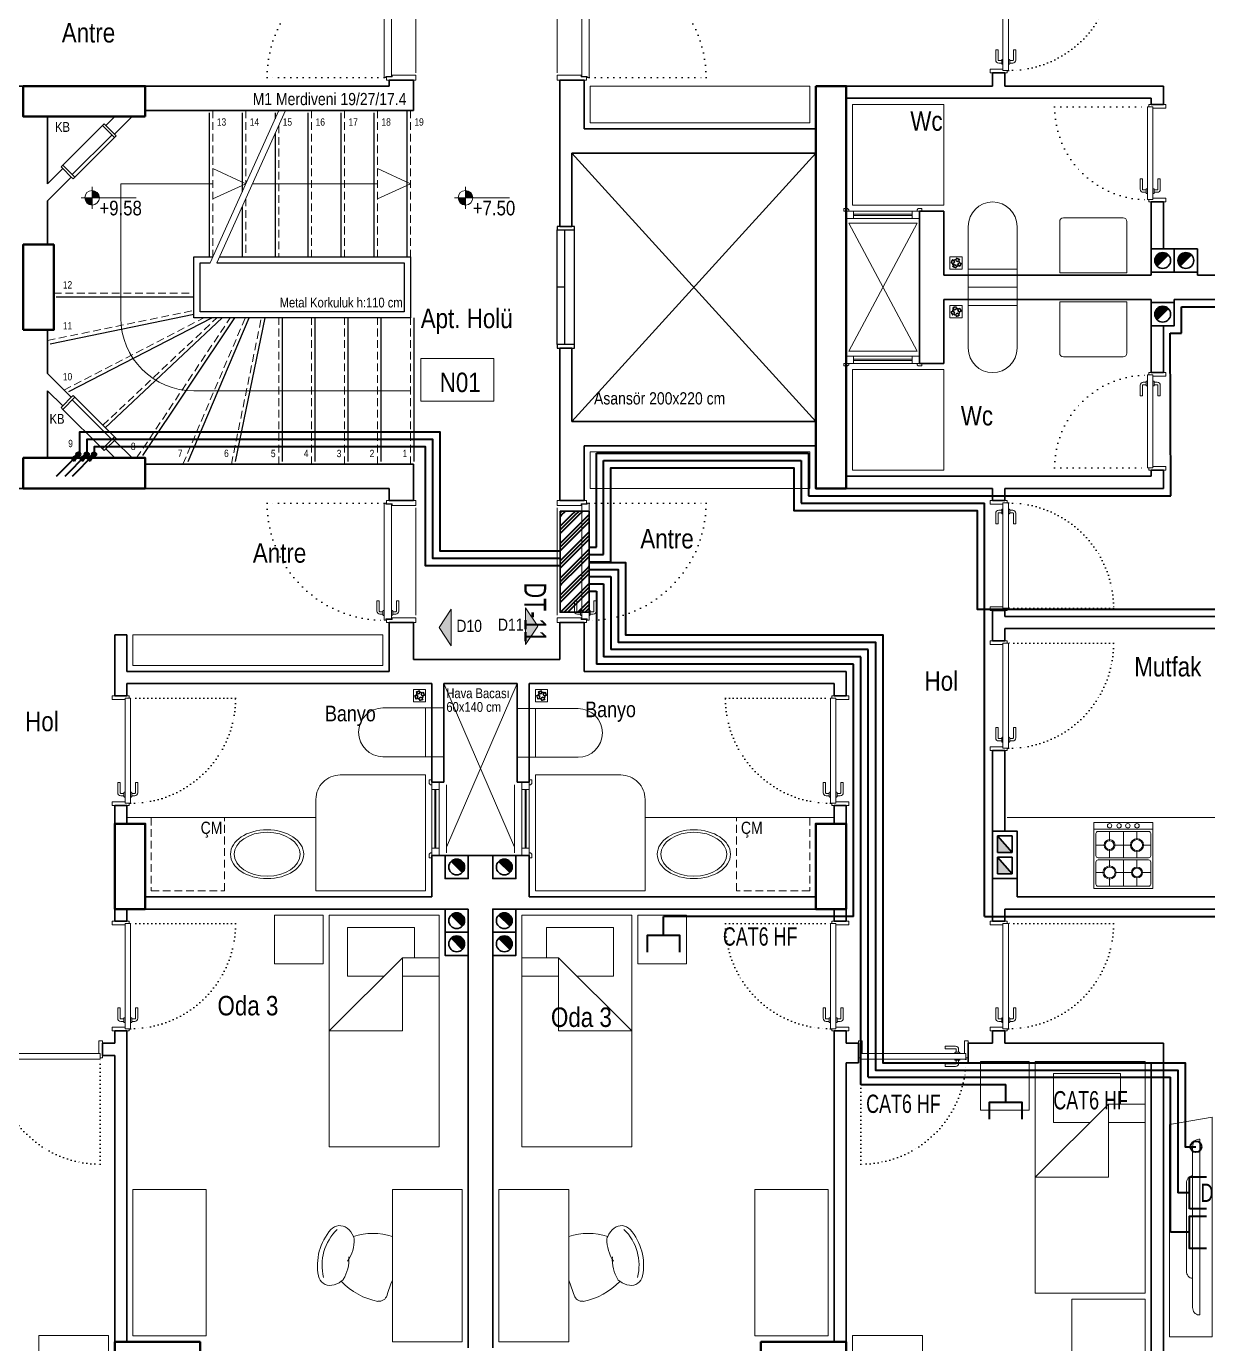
# Model space of a CAD drawing. Header units: millimetres. Extents: x 1852829 to 1882754, y -270850 to -231658.
# Drawn here: x 1869117 to 1870086, y -259203 to -258122 of the extents above; entities that cross this region are included whole.
import ezdxf
from ezdxf.enums import TextEntityAlignment as Align

# ---------------------------------------------------------------- set-up
doc = ezdxf.new("R2010")
doc.units = ezdxf.units.MM
for name, pattern in [('CONTINOUS', [0]), ('CONTINU', [0]), ('DOT', [0.25, 0, -0.25]), ('izdüşüm arka', [3.175, 0, -3.175]), ('izdüşüm ön', [9.525, 6.35, -3.175])]:
    doc.linetypes.add(name, pattern=pattern)
for name, color, linetype, lineweight in [('a_ba', 6, 'Continuous', 50), ('a_doğrama', 251, 'Continuous', 20), ('a_duvar', 251, 'Continuous', 35), ('a_görünüş', 32, 'Continuous', 25), ('a_görünüş_ince', 8, 'Continuous', 20), ('a_izdüşüm_arka', 251, 'izdüşüm arka', 30), ('a_izdüşüm_ön', 6, 'izdüşüm ön', 9), ('a_not_kot', 251, 'Continuous', 13), ('a_not_mahal', 253, 'Continuous', 5), ('a_not_misc', 144, 'Continuous', 5), ('a_not_text', 7, 'Continuous', 13), ('a_tefriş', 8, 'Continuous', 20), ('Aydınlatma', 4, 'CONTINOUS', 35), ('Genel', 4, 'CONTINOUS', 40), ('Priz', 6, 'CONTINOUS', 40), ('Telefon', 2, 'CONTINOUS', 40)]:
    doc.layers.add(name, color=color, linetype=linetype, lineweight=lineweight)
doc.layers.add('a_basılmayacak', color=251, linetype='Continuous', lineweight=5, plot=False)
doc.styles.add('Grupcad', font='arial.ttf', dxfattribs={"width": 0.7})
doc.styles.add('ROMANTUR', font='arial.ttf', dxfattribs={"width": 0.7})
doc.styles.get("Standard").update_dxf_attribs({"font": 'ARIALN.TTF'})

# ---------------------------------------------------------------- blocks, each defined once
blk = doc.blocks.new('K1')
at = {"layer": 'a_doğrama', "color": 251}
for points in [[(-17.5, -2.5), (-22, -2.5), (-22, 0), (2, 0), (2, -4), (-17.5, -4), (-17.5, -2.5)], [(-27.5, -93.1), (-25, -93.1)], [(-17.5, -97.5), (-22, -97.5), (-22, -100), (2, -100), (2, -96), (-17.5, -96), (-17.5, -97.5)], [(-14.5, -93.1), (-17, -93.1)]]:
    blk.add_lwpolyline(points, dxfattribs=at)
blk.add_lwpolyline([(-18, -14), (-18, -4), (-18, -3), (-22.5, -3), (-22.5, -2.5), (-22.5, -2), (-24, -2), (-24, -2.5), (-24, -12.5), (-24, -88), (-24, -97.5), (-24, -98), (-22.5, -98), (-22.5, -97.5), (-22.5, -97), (-18, -97), (-18, -96), (-18, -86.5)], close=True, dxfattribs=at)
for points in [[(-25, -91.1), (-27.5, -91.1, -0.414214), (-28, -90.6), (-28, -82.1), (-30, -82.1), (-30, -90.6)], [(-17, -91.1), (-14.5, -91.1, 0.414214), (-14, -90.6), (-14, -82.1), (-12, -82.1), (-12, -90.6)], [(-24, -94.1), (-24.5, -94.1, -0.414214), (-25, -93.6), (-25, -90.6, -0.414214), (-24.5, -90.1), (-24, -90.1)], [(-18, -94.1), (-17.5, -94.1, 0.414214), (-17, -93.6), (-17, -90.6, 0.414214), (-17.5, -90.1), (-18, -90.1)]]:
    blk.add_lwpolyline(points, format="xyb", dxfattribs=at)
for centre, start, end in [((-27.5, -90.6), 180, 270), ((-14.5, -90.6), 270, 0)]:
    blk.add_arc(centre, 2.5, start, end, dxfattribs=at)
at = {"layer": 'a_görünüş_ince', "color": 251}
blk.add_line((2, -6), (2, -94), dxfattribs=at)
at = {"layer": 'a_izdüşüm_arka', "color": 251, "linetype": 'DOT', "ltscale": 20}
blk.add_line((-24, -2), (-120, -2), dxfattribs=at)
blk.add_arc((-24, -2), 96, 180, 270, dxfattribs=at)
blk = doc.blocks.new('K2')
at = {"layer": 'a_doğrama', "color": 251, "linetype": 'Continuous'}
for p, q in [((-13, 88.1), (-13, 1.9)), ((-13, 88.1), (-8.5, 88.1)), ((-12, 90), (-12, 88.1)), ((-12, 90), (-10, 90)), ((-8.5, 88.1), (-8.5, 1.9)), ((-13, 1.9), (-8.5, 1.9)), ((-12, 0), (-12, 1.9)), ((-12, 0), (-10, 0))]:
    blk.add_line(p, q, dxfattribs=at)
for points in [[(0, 90), (2, 90), (2, 87), (-8.5, 87)], [(0, 0), (2, 0), (2, 3), (-8.5, 3)]]:
    blk.add_lwpolyline(points, dxfattribs=at)
at = {"layer": 'a_doğrama', "color": 251}
for points in [[(-14, 80.1), (-16.5, 80.1, 0.414214), (-17, 79.6), (-17, 71.1), (-19, 71.1), (-19, 79.6)], [(-13, 83.1), (-13.5, 83.1, 0.414214), (-14, 82.6), (-14, 79.6, 0.414214), (-13.5, 79.1), (-13, 79.1)], [(-8.5, 83.1), (-8, 83.1, -0.414214), (-7.5, 82.6), (-7.5, 79.6, -0.414214), (-8, 79.1), (-8.5, 79.1)], [(-7.5, 80.1), (-5, 80.1, -0.414214), (-4.5, 79.6), (-4.5, 71.1), (-2.5, 71.1), (-2.5, 79.6)]]:
    blk.add_lwpolyline(points, format="xyb", dxfattribs=at)
for points in [[(-16.5, 82.1), (-14, 82.1)], [(-5, 82.1), (-7.5, 82.1)]]:
    blk.add_lwpolyline(points, dxfattribs=at)
for centre, start, end in [((-16.5, 79.6), 90, 180), ((-5, 79.6), 0, 90)]:
    blk.add_arc(centre, 2.5, start, end, dxfattribs=at)
at = {"layer": 'a_izdüşüm_arka', "color": 251}
blk.add_lwpolyline([(-99.2, 1.9), (-13, 1.9)], dxfattribs=at)
blk.add_arc((-13, 1.9), 86.2, 90, 180, dxfattribs=at)
blk = doc.blocks.new('M1')
at = {"layer": 'a_doğrama', "linetype": 'Continuous'}
for p, q in [((-24, 6), (-30, 6)), ((-30, 0), (-30, 6)), ((-24, 0), (-30, 0)), ((-24, 0), (-24, 6)), ((30, 6), (24, 6)), ((24, 6), (24, 0)), ((30, 0), (30, 6)), ((30, 0), (24, 0))]:
    blk.add_line(p, q, dxfattribs=at)
at = {"layer": 'a_doğrama'}
for p, q in [((24, 3.5), (-24, 3.5)), ((24, 2.5), (-24, 2.5))]:
    blk.add_line(p, q, dxfattribs=at)
for points in [[(-28, -1), (-28, 0), (-32, 0), (-32, -2), (-29, -2)], [(28, -1), (28, 0), (32, 0), (32, -2), (29, -2)]]:
    blk.add_lwpolyline(points, close=True, dxfattribs=at)
at = {"layer": 'a_görünüş_ince'}
for p, q in [((24, 6), (-24, 6)), ((-24, 0), (24, 0))]:
    blk.add_line(p, q, dxfattribs=at)
blk = doc.blocks.new('klozet')
at = {"layer": 'a_tefriş'}
blk.add_line((20, 0), (-20, 0), dxfattribs=at)
for points in [[(-20, 0), (-20, -15), (20, -15), (20, 0)], [(-20, -50), (-20, -15)], [(20, -50), (20, -15)]]:
    blk.add_lwpolyline(points, dxfattribs=at)
blk.add_arc((0, -50), 20, 180, 360, dxfattribs=at)
blk = doc.blocks.new('k_80')
at = {"layer": 'a_doğrama', "color": 251, "linetype": 'Continuous'}
for p, q in [((-80, 2), (-78.1, 2)), ((-80, 2), (-80, 0)), ((-78.1, 3), (-1.9, 3)), ((-78.1, 3), (-78.1, -1.5)), ((-1.9, 3), (-1.9, -1.5)), ((0, 2), (-1.9, 2)), ((0, 2), (0, 0)), ((-78.1, -1.5), (-1.9, -1.5))]:
    blk.add_line(p, q, dxfattribs=at)
at = {"layer": 'a_doğrama', "color": 251}
for points in [[(-73.1, 3), (-73.1, 3.5, -0.414214), (-72.6, 4), (-69.6, 4, -0.414214), (-69.1, 3.5), (-69.1, 3)], [(-70.1, 4), (-70.1, 6.5, -0.414214), (-69.6, 7), (-61.1, 7), (-61.1, 9), (-69.6, 9)], [(-73.1, -1.5), (-73.1, -2, 0.414214), (-72.6, -2.5), (-69.6, -2.5, 0.414214), (-69.1, -2), (-69.1, -1.5)], [(-70.1, -2.5), (-70.1, -5, 0.414214), (-69.6, -5.5), (-61.1, -5.5), (-61.1, -7.5), (-69.6, -7.5)]]:
    blk.add_lwpolyline(points, format="xyb", dxfattribs=at)
for points in [[(-72.1, 6.5), (-72.1, 4)], [(-72.1, -5), (-72.1, -2.5)]]:
    blk.add_lwpolyline(points, dxfattribs=at)
at = {"layer": 'a_doğrama', "color": 251, "linetype": 'Continuous'}
for points in [[(-80, -10), (-80, -12), (-77, -12), (-77, -1.5)], [(0, -10), (0, -12), (-3, -12), (-3, -1.5)]]:
    blk.add_lwpolyline(points, dxfattribs=at)
at = {"layer": 'a_doğrama', "color": 251}
for centre, start, end in [((-69.6, 6.5), 90, 180), ((-69.6, -5), 180, 270)]:
    blk.add_arc(centre, 2.5, start, end, dxfattribs=at)
at = {"layer": 'a_izdüşüm_arka', "color": 251, "linetype": 'DOT', "ltscale": 20}
blk.add_line((-1.9, 79.2), (-1.9, 3), dxfattribs=at)
blk.add_arc((-1.9, 3), 76.2, 90, 180, dxfattribs=at)
blk = doc.blocks.new('merdiven_c_blok')
at = {"layer": 'a_görünüş', "color": 253}
for p, q in [((2, 0), (7.5, 0)), ((-157.5, -2), (-157.5, -120)), ((-130.5, -2), (-130.5, -66.7)), ((-103.5, -2), (-103.5, -6.7)), ((-76.5, -2), (-76.5, -120)), ((-49.5, -2), (-49.5, -120)), ((-22.5, -2), (-22.5, -120)), ((4.5, 0), (4.5, -120)), ((-103.5, -18.9), (-103.5, -120)), ((-130.5, -78.9), (-130.5, -120)), ((-170, -170), (-170, -120)), ((-170, -120), (-154.5, -120)), ((-165, -165), (-165, -125)), ((-165, -125), (-156.7, -125)), ((-151.3, -125), (2.5, -125)), ((-149, -120), (7.5, -120)), ((-283, -152.7), (-170, -152.7)), ((-288, -191.3), (-170, -167)), ((-272.5, -230.5), (-155.4, -170)), ((-242.7, -260.4), (-146.9, -170)), ((-212, -283), (-136.6, -170)), ((-174.8, -288), (-124.7, -170)), ((7.5, -170), (-170, -170)), ((2.5, -165), (-165, -165)), ((-135.8, -288), (-111.6, -170)), ((-97.5, -288), (-97.5, -170)), ((-70.5, -288), (-70.5, -170)), ((-43.5, -288), (-43.5, -170)), ((-16.5, -288), (-16.5, -170)), ((10.5, -288), (10.5, -170))]:
    blk.add_line(p, q, dxfattribs=at)
for points in [[(2.5, -125), (2.5, -165)], [(7.5, -120), (7.5, -170)]]:
    blk.add_lwpolyline(points, dxfattribs=at)
at = {"layer": 'a_izdüşüm_ön', "color": 253}
for p, q in [((-154.5, 0), (-154.5, -120)), ((-127.5, 0), (-127.5, -60)), ((-73.5, 0), (-73.5, -120)), ((-46.5, 0), (-46.5, -120)), ((-19.5, 0), (-19.5, -120)), ((7.5, 0), (7.5, -120)), ((-100.5, -12.2), (-100.5, -120)), ((-127.5, -72.2), (-127.5, -120)), ((-285, -149.7), (-170, -149.7)), ((-290, -188.6), (-170, -163.9)), ((-276.6, -229.3), (-161.9, -170)), ((-244.8, -258.2), (-151.2, -170)), ((-217, -285), (-140.2, -170)), ((-179, -290), (-127.9, -170)), ((-139.3, -290), (-114.7, -170)), ((-100.5, -290), (-100.5, -170)), ((-73.5, -290), (-73.5, -170)), ((-46.5, -290), (-46.5, -170)), ((-19.5, -290), (-19.5, -170)), ((7.5, -290), (7.5, -170))]:
    blk.add_line(p, q, dxfattribs=at)
at = {"layer": 'a_not_misc', "color": 253}
for p, q in [((-230, -60), (-154.5, -60)), ((-230, -170), (-230, -60)), ((-122, -60), (-19.5, -60)), ((7.5, -230), (-170, -230))]:
    blk.add_line(p, q, dxfattribs=at)
for points in [[(-100.5, 0), (-156.7, -125)], [(-95, 0), (-151.3, -125)], [(-127.5, -60), (-154.5, -47.5)], [(7.5, -60), (-19.5, -47.5)], [(-127.5, -60), (-154.5, -72.5)], [(7.5, -60), (-19.5, -72.5)]]:
    blk.add_lwpolyline(points, dxfattribs=at)
blk.add_arc((-170, -170), 60, 180, 270, dxfattribs=at)
at = {"layer": 'a_not_text', "color": 253}
for s, p in [('13', (-151.2, -12.4)), ('14', (-124.2, -12.4)), ('15', (-97.2, -12.4)), ('16', (-70.2, -12.4)), ('17', (-43.2, -12.4)), ('18', (-16.2, -12.4)), ('19', (10.8, -12.4)), ('12', (-277.5, -146)), ('11', (-277.5, -179.6)), ('10', (-277.5, -221.3)), ('9', (-273.1, -276.1)), ('8', (-221.7, -278.5)), ('7', (-183.2, -284.2)), ('6', (-145.3, -284.2)), ('5', (-106.9, -284.3)), ('4', (-79.9, -284.3)), ('3', (-52.9, -284.3)), ('2', (-25.9, -284.3)), ('1', (1.1, -284.3))]:
    blk.add_text(s, height=6, dxfattribs=at).set_placement(p)
blk = doc.blocks.new('baca_şönt')
at = {"layer": 'a_duvar'}
h = blk.add_hatch(color=256, dxfattribs=at)
h.dxf.hatch_style = 1
h.paths.add_polyline_path([(21.5, -5), (21.5, -17), (35, -17)])
h.paths.add_polyline_path([(4, -5), (4, -17), (17.5, -17)])
for p, q in [((4, -5), (17.5, -17)), ((17.5, -5), (17.5, -17)), ((21.5, -5), (21.5, -17)), ((21.5, -5), (35, -17))]:
    blk.add_line(p, q, dxfattribs=at)
blk.add_lwpolyline([(0, -21), (39, -21), (39, -1), (0, -1)], close=True, dxfattribs=at)
for points in [[(17.5, -5), (4, -5), (4, -17), (17.5, -17)], [(21.5, -17), (35, -17), (35, -5), (21.5, -5)]]:
    blk.add_lwpolyline(points, dxfattribs=at)
blk = doc.blocks.new('baca_müstakil')
at = {"layer": 'a_duvar'}
h = blk.add_hatch(color=256, dxfattribs=at)
h.dxf.hatch_style = 1
h.paths.add_polyline_path([(4.9, -4.9, 0.198912), (3, -9.5, 0.668179), (14.1, -14.1)])
blk.add_line((4.9, -4.9), (14.1, -14.1), dxfattribs=at)
blk.add_lwpolyline([(0, -19), (19, -19), (19, 0), (0, 0)], close=True, dxfattribs=at)
blk.add_circle((9.5, -9.5), 6.5, dxfattribs=at)
blk = doc.blocks.new('A$C2A0A03CE')
at = {"layer": 'a_tefriş'}
for p, q in [((-54, -24.3), (-54, 24.3)), ((-54, 24.3), (0, 24.3)), ((-48.6, 24.3), (-48.6, -24.3)), ((-27, 22.5), (-45, 22.5)), ((-35.6, 22.5), (-35.6, 15.7)), ((-21.6, 22.5), (-3.6, 22.5)), ((-13.1, 22.5), (-13.1, 14.8)), ((0, -24.3), (0, 24.3)), ((-46.8, 20.7), (-46.8, -20.7)), ((-40, 11.2), (-46.8, 11.2)), ((-25.2, 11.2), (-31, 11.2)), ((-25.2, -20.7), (-25.2, 20.7)), ((-23.4, -20.7), (-23.4, 20.7)), ((-16.6, 11.2), (-23.4, 11.2)), ((-1.8, 11.2), (-9.4, 11.2)), ((-1.8, 20.7), (-1.8, -20.7)), ((-25.2, 0), (-46.8, 0)), ((-35.6, 6.8), (-35.6, -7.7)), ((-1.8, 0), (-23.4, 0)), ((-13.1, 7.7), (-13.1, -6.8)), ((-39.1, -11.3), (-46.8, -11.3)), ((-35.6, -14.9), (-35.6, -22.5)), ((-25.2, -11.3), (-31.9, -11.3)), ((-17.5, -11.3), (-23.4, -11.3)), ((-13.1, -15.7), (-13.1, -22.5)), ((-1.8, -11.3), (-8.5, -11.3)), ((-54, -24.3), (0, -24.3)), ((-45, -22.5), (-27, -22.5)), ((-3.6, -22.5), (-21.6, -22.5))]:
    blk.add_line(p, q, dxfattribs=at)
for centre, radius in [((-51.4, 11.2), 1.8), ((-35.6, 11.2), 5.4), ((-35.6, 11.2), 4.5), ((-13.1, 11.2), 4.5), ((-13.1, 11.2), 3.6), ((-51.4, 3.7), 1.8), ((-51.4, -3.5), 1.8), ((-51.4, -11.3), 1.8), ((-35.6, -11.3), 4.5), ((-35.6, -11.3), 3.6), ((-13.1, -11.3), 5.4), ((-13.1, -11.3), 4.5)]:
    blk.add_circle(centre, radius, dxfattribs=at)
for centre, start, end in [((-45, 20.7), 90, 180), ((-27, 20.7), 0, 90), ((-21.6, 20.7), 90, 180), ((-3.6, 20.7), 0, 90), ((-45, -20.7), 180, 270), ((-27, -20.7), 270, 0), ((-21.6, -20.7), 180, 270), ((-3.6, -20.7), 270, 0)]:
    blk.add_arc(centre, 1.8, start, end, dxfattribs=at)
blk = doc.blocks.new('tefirş_tv')
at = {"layer": 'a_tefriş'}
for points in [[(60, 4), (60, 5, 0.414214), (55, 10), (-55, 10, 0.414214), (-60, 5), (-60, 4)], [(35, 10), (35, 10, 0.414214), (30, 15), (-30, 15, 0.414214), (-35, 10), (-35, 10)]]:
    blk.add_lwpolyline(points, format="xyb", close=True, dxfattribs=at)
blk = doc.blocks.new('tefriş_yatak tek')
at = {"layer": 'a_tefriş'}
for points in [[(0, -0.45), (-1.9, -0.45), (-1.9, 0.45), (0, 0.45)], [(-1.9, -0.5), (-1.5, -0.5), (-1.5, -0.9), (-1.9, -0.9)]]:
    blk.add_lwpolyline(points, close=True, dxfattribs=at)
for points in [[(-1.55, 0.45), (-1.55, 0.15), (-0.95, -0.45), (-0.95, 0.15), (-1.55, 0.15)], [(-1.4, 0.45), (-1.4, 0.15)], [(-1.4, 0), (-1.4, -0.3), (-1.8, -0.3), (-1.8, 0.25), (-1.55, 0.25)]]:
    blk.add_lwpolyline(points, dxfattribs=at)
blk = doc.blocks.new('tefriş_sandalye')
at = {"layer": 'a_tefriş'}
blk.add_line((0, -18), (0, 18), dxfattribs=at)
at = {"layer": 'a_tefriş', "extrusion": (0, 0, -1)}
for centre, major_axis, start_param, end_param in [((48.7, 10.5), (13, -13), 2.7784, 3.245118), ((43.2, 17.3), (6.76, 6.76), 4.815914, 6.34704), ((16.9, -5.5), (28.8, 28.8), 6.26556, 7.321949), ((16.9, -5.5), (28.8, 28.8), 6.26556, 7.321949), ((17, -5.7), (31.4, -31.4), -1.506941, -0.587454), ((16, -34.3), (38.7, 38.7), 5.200723, 5.79406), ((62.1, 15.1), (21.8, -21.8), 1.757107, 2.385975), ((62.1, 15.1), (21.8, -21.8), 1.757107, 2.385975), ((48.7, 10.5), (13, -13), 2.664537, 2.7784), ((48.7, 10.5), (13, -13), 2.664537, 2.7784), ((66.5, -1.2), (21.8, -21.8), 1.802816, 2.431683), ((66.5, -1.2), (21.8, -21.8), 1.802816, 2.431683), ((-154, -79.7), (117.3, -117.3), -1.166716, -1.087708), ((1.8, 18.5), (38.7, -38.7), -0.034473, 0.601946), ((52.6, -3.9), (13, -13), 1.410391, 1.524253), ((52.6, -3.9), (13, -13), 1.410391, 1.524253), ((52.6, -3.9), (13, 13), 2.514469, 2.981187), ((51.2, -12.6), (6.76, -6.76), -0.587454, 0.943672), ((11.1, -28.2), (4.99, -4.99), 0.687369, 2.053884)]:
    blk.add_ellipse(centre, major_axis=major_axis, ratio=1, start_param=start_param, end_param=end_param, dxfattribs=at)
blk = doc.blocks.new('tefriş_süzgeç')
at = {"layer": 'a_tefriş'}
for p, q in [((5, 0), (-5, 0)), ((-5, 0), (-5, -10)), ((5, -10), (5, 0)), ((-5, -10), (5, -10)), ((-3.6, -5.1), (-4.1, -5.1)), ((-2.6, -5.1), (-3.1, -5.1)), ((-2.5, -2.5), (-2.9, -2.2)), ((-2.6, -7.6), (-2.9, -7.9)), ((-2, -3.3), (-2.3, -3)), ((-1.9, -6.9), (-2.2, -7.2)), ((-1.6, -5.1), (-2.1, -5.1)), ((-1.2, -3.9), (-1.5, -3.6)), ((-1.2, -6.2), (-1.5, -6.5)), ((-0.2, -2.5), (-0.2, -2)), ((-0.1, -1.5), (-0.1, -1)), ((-0.1, -3), (-0.1, -3.5)), ((-0.1, -6.6), (-0.1, -7.1)), ((-0.1, -7.6), (-0.1, -8.1)), ((-0.1, -8.6), (-0.1, -9.1)), ((1, -4), (1.4, -3.6)), ((1.1, -6.2), (1.4, -6.5)), ((1.5, -5.1), (2, -5.1)), ((1.7, -3.3), (2.1, -2.9)), ((1.8, -6.9), (2.1, -7.2)), ((2.5, -2.5), (2.8, -2.2)), ((2.5, -5.1), (3, -5.1)), ((2.5, -7.5), (2.8, -7.9)), ((3.5, -5.1), (4, -5.1))]:
    blk.add_line(p, q, dxfattribs=at)
for centre, radius, start, end in [((-0.1, -5.1), 4.06, 134.2896, 180), ((-0.1, -5.1), 3.56, 134.2896, 180), ((-0.1, -5.1), 3.06, 180, 225), ((-0.1, -5.1), 4.06, 225, 270), ((-0.1, -5.1), 2.56, 180, 225), ((-0.1, -5.1), 3.56, 225, 270), ((-0.4, -4.4), 2.4, 84.5943, 143.2016), ((-0.1, -5.1), 2.06, 134.2896, 180), ((-0.1, -5), 2.44, 90.343, 138.1212), ((-0.1, -5.1), 1.56, 134.2896, 180), ((-0.1, -5.1), 2.06, 225, 270), ((-0.1, -5.1), 1.56, 225, 270), ((-0.1, -5.1), 4.06, 45, 90), ((-0.1, -5.1), 3.56, 45, 90), ((-0.1, -5.1), 2.06, 45, 90), ((-0.1, -5.1), 1.56, 45, 90), ((-0.1, -5.1), 2.56, 270, 315.7104), ((-0.1, -5.1), 3.06, 270, 315.7104), ((-0.1, -5.1), 1.56, 314.2896, 360), ((-0.1, -5.1), 2.06, 314.2896, 360), ((-0.1, -5.1), 2.56, 360, 45), ((-0.1, -5.1), 3.06, 360, 45), ((-0.1, -5.1), 3.56, 314.2896, 360), ((-0.1, -5.1), 4.06, 314.2896, 360)]:
    blk.add_arc(centre, radius, start, end, dxfattribs=at)
blk = doc.blocks.new('sembol_kot')
at = {"layer": 'a_not_kot'}
for points in [[(0, 10), (0, 0), (10, 0, 0.414214)], [(0, 0), (-10, 0, 0.414214), (0, -10)]]:
    blk.add_hatch(color=256, dxfattribs=at).paths.add_polyline_path(points)
for p, q in [((0, 15), (0, -15)), ((-15, 0), (60, 0))]:
    blk.add_line(p, q, dxfattribs=at)
blk.add_circle((0, 0), 10, dxfattribs=at)
blk = doc.blocks.new('ASAGIDAN GELEN HAT')
at = {"linetype": 'Continuous'}
blk.add_hatch(color=0, dxfattribs=at).paths.add_polyline_path([(-5.7, -3.4), (-3.5, -5.6), (0, 0)])
h = blk.add_hatch(color=7, dxfattribs=at)
edge = h.paths.add_edge_path()
edge.add_arc((0, 0), 1.75, 0, 360)
at = {"color": 0, "linetype": 'Continuous'}
for p, q in [((-17.8, -17.8), (0, 0)), ((0, 0), (-5.7, -3.4)), ((0, 0), (-3.5, -5.6)), ((-5.7, -3.4), (-3.5, -5.6))]:
    blk.add_line(p, q, dxfattribs=at)
at = {"color": 7, "linetype": 'Continuous'}
blk.add_circle((0, 0), 1.75, dxfattribs=at)
blk = doc.blocks.new('ZayıfAkımPanosu')
at = {"layer": 'Priz'}
h = blk.add_hatch(dxfattribs=at)
h.set_pattern_fill('GOST_GROUND', color=256)
h.set_pattern_definition([(45, (-1866208.597, 256590.195), (14.142135624, 0), [20]), (45, (-1866205.597, 256590.195), (14.142135624, 0), [20]), (45, (-1866202.597, 256590.195), (14.142135624, 0), [20])])
h.paths.add_polyline_path([(11.9, 41.5), (-11.9, 41.5), (-11.9, -41.5), (11.9, -41.5)])
at = {"layer": 'Aydınlatma', "color": 2, "linetype": 'CONTINU'}
blk.add_lwpolyline([(-11.9, 41.5), (11.9, 41.5), (11.9, -41.5), (-11.9, -41.5)], close=True, dxfattribs=at)
blk.add_lwpolyline([(-11.9, 41.5), (11.9, 41.5), (11.9, -41.5), (-11.9, -41.5)], close=True, dxfattribs=at)
blk.add_lwpolyline([(-11.9, 41.5), (11.9, 41.5), (11.9, -41.5), (-11.9, -41.5)], close=True, dxfattribs=at)
blk.add_lwpolyline([(-11.9, 41.5), (11.9, 41.5), (11.9, -41.5), (-11.9, -41.5)], close=True, dxfattribs=at)
blk.add_lwpolyline([(-11.9, 41.5), (11.9, 41.5), (11.9, -41.5), (-11.9, -41.5)], close=True, dxfattribs=at)
at = {"layer": 'Aydınlatma', "color": 6, "linetype": 'CONTINU'}
blk.add_lwpolyline([(-11.9, 41.5), (11.9, 41.5), (11.9, -41.5), (-11.9, -41.5)], close=True, dxfattribs=at)
blk = doc.blocks.new('TELEFON PRIZI')
at = {"layer": 'Telefon', "linetype": 'CONTINU'}
blk.add_lwpolyline([(13.2, 13.9), (13.2, 0), (-13.2, 0), (-13.2, 13.9)], dxfattribs=at)
blk = doc.blocks.new('DATA-')
at = {"layer": 'Telefon', "color": 200, "linetype": 'CONTINU'}
for p, q in [((0, -11.5), (0, 14.9)), ((0, 14.9), (13.9, 14.9)), ((13.9, -11.5), (0, -11.5))]:
    blk.add_line(p, q, dxfattribs=at)
at = {"layer": 'Telefon', "color": 4, "linetype": 'CONTINU', "style": 'Grupcad', "width": 0.7}
blk.add_text('D', height=15, dxfattribs=at).set_placement((9, 1.7), align=Align.MIDDLE_LEFT)

msp = doc.modelspace()

# ---------------------------------------------------------------- hatches: boundary and pattern name
at = {"layer": 'a_not_misc'}
h = msp.add_hatch(color=256, dxfattribs=at)
h.dxf.hatch_style = 1
h.paths.add_polyline_path([(1869465.2, -258600.2), (1869455.2, -258615.2), (1869465.2, -258630.2)])
h = msp.add_hatch(color=256, dxfattribs=at)
h.dxf.hatch_style = 1
h.paths.add_polyline_path([(1869526.2, -258599.2), (1869536.2, -258614.2), (1869526.2, -258629.2)])

# ---------------------------------------------------------------- linework, layer by layer
msp.add_lwpolyline([(1869554.2, -258286.2), (1869554.2, -258286.2)])
at = {"layer": 'a_ba', "color": 253}
for points in [[(1869214.2, -258196.2), (1869214.2, -258171.2), (1869114.2, -258171.2), (1869114.2, -258196.2)], [(1869764.2, -258171.2), (1869789.2, -258171.2), (1869789.2, -258501.2), (1869764.2, -258501.2), (1869764.2, -258476.2), (1869764.2, -258476.2), (1869764.2, -258196.2), (1869764.2, -258196.2)], [(1869114.2, -258371.2), (1869139.2, -258371.2), (1869139.2, -258301.2), (1869114.2, -258301.2)], [(1869214.2, -258501.2), (1869214.2, -258476.2), (1869114.2, -258476.2), (1869114.2, -258501.2)], [(1869189.2, -258846.2), (1869214.2, -258846.2), (1869214.2, -258776.2), (1869189.2, -258776.2)], [(1869764.2, -258846.2), (1869789.2, -258846.2), (1869789.2, -258776.2), (1869764.2, -258776.2)], [(1869189.2, -259201.2), (1869189.2, -259226.2), (1869259.2, -259226.2), (1869259.2, -259201.2)], [(1869789.2, -259226.2), (1869789.2, -259201.2), (1869719.2, -259201.2), (1869719.2, -259226.2)]]:
    msp.add_lwpolyline(points, close=True, dxfattribs=at)
at = {"layer": 'a_basılmayacak'}
for points in [[(1869869.2, -258268.7), (1869794.2, -258268.7), (1869794.2, -258186.2), (1869869.2, -258186.2)], [(1869869.2, -258403.7), (1869794.2, -258403.7), (1869794.2, -258486.2), (1869869.2, -258486.2)]]:
    msp.add_lwpolyline(points, close=True, dxfattribs=at)
at = {"layer": 'a_doğrama'}
for p, q in [((1869145.2, -258237.4), (1869146.6, -258238.8)), ((1869145.2, -258434.9), (1869146.6, -258433.5))]:
    msp.add_line(p, q, dxfattribs=at)
for points in [[(1869179.1, -258203.5), (1869180.5, -258202.1)], [(1869179.1, -258203.5), (1869189, -258213.4)], [(1869181.9, -258203.5), (1869180.5, -258202.1)], [(1869186.9, -258211.3), (1869154.3, -258243.8)], [(1869189, -258213.4), (1869156.5, -258245.9)], [(1869189, -258210.5), (1869190.4, -258212)], [(1869190.4, -258212), (1869189, -258213.4)], [(1869145.2, -258237.4), (1869146.6, -258236)], [(1869146.6, -258236), (1869156.5, -258245.9)], [(1869153.6, -258245.9), (1869155.1, -258247.3)], [(1869156.5, -258245.9), (1869155.1, -258247.3)], [(1869146.6, -258436.3), (1869156.5, -258426.4)], [(1869153.6, -258426.4), (1869155.1, -258425), (1869156.5, -258426.4)], [(1869186.9, -258461.1), (1869154.3, -258428.5)], [(1869189, -258458.9), (1869156.5, -258426.4)], [(1869145.2, -258434.9), (1869146.6, -258436.3)], [(1869179.1, -258468.8), (1869189, -258458.9)], [(1869190.4, -258460.3), (1869189, -258458.9)], [(1869189, -258461.8), (1869190.4, -258460.3)], [(1869179.1, -258468.8), (1869180.5, -258470.2)], [(1869181.9, -258468.8), (1869180.5, -258470.2)]]:
    msp.add_lwpolyline(points, dxfattribs=at)
at = {"layer": 'a_duvar'}
for p, q in [((1869909.2, -258171.2), (1869909.2, -258160.2)), ((1869919.2, -258160.2), (1869919.2, -258171.2)), ((1869414.2, -258171.2), (1869069.2, -258171.2)), ((1869414.2, -258166.2), (1869414.2, -258171.2)), ((1869434.2, -258166.2), (1869414.2, -258166.2)), ((1869414.2, -258166.2), (1869414.2, -258171.2)), ((1869434.2, -258191.2), (1869434.2, -258166.2)), ((1869434.2, -258191.2), (1869434.2, -258166.2)), ((1869574.2, -258166.2), (1869554.2, -258166.2)), ((1869554.2, -258166.2), (1869554.2, -258286.2)), ((1869574.2, -258206.2), (1869574.2, -258166.2)), ((1869574.2, -258206.2), (1869574.2, -258166.2)), ((1869909.2, -258171.2), (1869774.2, -258171.2)), ((1870049.2, -258171.2), (1869919.2, -258171.2)), ((1870049.2, -258186.2), (1870049.2, -258171.2)), ((1869789.2, -258181.2), (1870039.2, -258181.2)), ((1870039.2, -258181.2), (1870039.2, -258186.2)), ((1869214.2, -258191.2), (1869434.2, -258191.2)), ((1869134.2, -258251.2), (1869134.2, -258196.2)), ((1869764.2, -258206.2), (1869574.2, -258206.2)), ((1869564.2, -258286.2), (1869564.2, -258226.2)), ((1869764.2, -258226.2), (1869564.2, -258226.2)), ((1869764.2, -258226.2), (1869764.2, -258446.2)), ((1869134.2, -258301.2), (1869134.2, -258265.3)), ((1870039.2, -258266.2), (1870039.2, -258326.2)), ((1870049.2, -258304.7), (1870049.2, -258266.2)), ((1869789.2, -258273.7), (1869789.2, -258273.7)), ((1869869.2, -258273.7), (1869849.2, -258273.7)), ((1869849.2, -258273.7), (1869849.2, -258398.7)), ((1869869.2, -258326.2), (1869869.2, -258273.7)), ((1869789.2, -258293.7), (1869789.2, -258293.7)), ((1869869.2, -258326.2), (1870039.2, -258326.2)), ((1870077.2, -258326.2), (1870504.2, -258326.2)), ((1869869.2, -258346.2), (1870039.2, -258346.2)), ((1869869.2, -258398.7), (1869869.2, -258346.2)), ((1870039.2, -258346.2), (1870039.2, -258406.2)), ((1870058.2, -258346.2), (1870504.2, -258346.2)), ((1870058.2, -258348.7), (1870058.2, -258346.2)), ((1870049.2, -258406.2), (1870049.2, -258367.7)), ((1869134.2, -258407), (1869134.2, -258371.2)), ((1869789.2, -258378.7), (1869789.2, -258378.7)), ((1869554.2, -258386.2), (1869554.2, -258446.2)), ((1869564.2, -258446.2), (1869564.2, -258386.2)), ((1869789.2, -258398.7), (1869789.2, -258398.7)), ((1869849.2, -258398.7), (1869869.2, -258398.7)), ((1870039.2, -258401.2), (1870039.2, -258406.2)), ((1869134.2, -258476.2), (1869134.2, -258421.2)), ((1869554.2, -258446.2), (1869554.2, -258511.2)), ((1869764.2, -258446.2), (1869564.2, -258446.2)), ((1869574.2, -258466.2), (1869764.2, -258466.2)), ((1869574.2, -258511.2), (1869574.2, -258466.2)), ((1869434.2, -258481.2), (1869214.2, -258481.2)), ((1869434.2, -258511.2), (1869434.2, -258481.2)), ((1869434.2, -258511.2), (1869434.2, -258481.2)), ((1870039.2, -258486.2), (1870039.2, -258491.2)), ((1870049.2, -258501.2), (1870049.2, -258486.2)), ((1870039.2, -258491.2), (1869789.2, -258491.2)), ((1869069.2, -258501.2), (1869414.2, -258501.2)), ((1869414.2, -258501.2), (1869414.2, -258511.2)), ((1869414.2, -258501.2), (1869414.2, -258511.2)), ((1869774.2, -258501.2), (1869909.2, -258501.2)), ((1869909.2, -258501.2), (1869909.2, -258511.2)), ((1869919.2, -258511.2), (1869919.2, -258501.2)), ((1869919.2, -258501.2), (1870049.2, -258501.2)), ((1869414.2, -258511.2), (1869434.2, -258511.2)), ((1869554.2, -258511.2), (1869574.2, -258511.2)), ((1869574.2, -258511.2), (1869554.2, -258511.2)), ((1869909.2, -258601.2), (1869909.2, -258626.2)), ((1869919.2, -258606.2), (1869919.2, -258601.2)), ((1869434.2, -258611.2), (1869414.2, -258611.2)), ((1869414.2, -258611.2), (1869434.2, -258611.2)), ((1869414.2, -258611.2), (1869414.2, -258651.4)), ((1869434.2, -258641.4), (1869434.2, -258611.2)), ((1869434.2, -258641.4), (1869434.2, -258611.2)), ((1869554.2, -258611.2), (1869554.2, -258641.4)), ((1869574.2, -258611.2), (1869554.2, -258611.2)), ((1869574.2, -258611.2), (1869554.2, -258611.2)), ((1869574.2, -258651.2), (1869574.2, -258611.2)), ((1869574.2, -258611.2), (1869574.2, -258651.2)), ((1869919.2, -258606.2), (1870509.2, -258606.2)), ((1869919.2, -258626.2), (1869919.2, -258616.2)), ((1869919.2, -258616.2), (1870509.2, -258616.2)), ((1869189.2, -258621.2), (1869189.2, -258671.2)), ((1869189.2, -258621.2), (1869199.2, -258621.2)), ((1869199.2, -258651.4), (1869199.2, -258621.2)), ((1869554.2, -258641.4), (1869434.2, -258641.4)), ((1869199.2, -258651.4), (1869414.2, -258651.4)), ((1869789.2, -258651.2), (1869574.2, -258651.2)), ((1869789.2, -258671.2), (1869789.2, -258651.2)), ((1869199.2, -258671.2), (1869199.2, -258661.2)), ((1869199.2, -258661.2), (1869449.2, -258661.2)), ((1869449.2, -258661.2), (1869449.2, -258742.2)), ((1869459.2, -258661.2), (1869519.2, -258661.2)), ((1869459.2, -258742.2), (1869459.2, -258661.2)), ((1869519.2, -258661.2), (1869519.2, -258742.2)), ((1869529.2, -258661.2), (1869779.2, -258661.2)), ((1869529.2, -258742.2), (1869529.2, -258661.2)), ((1869779.2, -258661.2), (1869779.2, -258671.2)), ((1869909.2, -258716.2), (1869909.2, -258856.2)), ((1869919.2, -258782.2), (1869919.2, -258716.2)), ((1869189.2, -258761.2), (1869189.2, -258856.2)), ((1869199.2, -258776.2), (1869199.2, -258761.2)), ((1869779.2, -258761.2), (1869779.2, -258776.2)), ((1869789.2, -258856.2), (1869789.2, -258761.2)), ((1869214.2, -258836.2), (1869449.2, -258836.2)), ((1869529.2, -258836.2), (1869764.2, -258836.2)), ((1869929.2, -258836.2), (1870459.2, -258836.2)), ((1869199.2, -258846.2), (1869479.2, -258846.2)), ((1869199.2, -258856.2), (1869199.2, -258846.2)), ((1869479.2, -258846.2), (1869479.2, -259206.2)), ((1869499.2, -259206.2), (1869499.2, -258846.2)), ((1869499.2, -258846.2), (1869779.2, -258846.2)), ((1869779.2, -258846.2), (1869779.2, -258856.2)), ((1869919.2, -258846.2), (1870509.2, -258846.2)), ((1869919.2, -258856.2), (1869919.2, -258846.2)), ((1869189.2, -258946.2), (1869189.2, -258956.2)), ((1869199.2, -259201.2), (1869199.2, -258946.2)), ((1869779.2, -258946.2), (1869779.2, -259201.2)), ((1869789.2, -258956.2), (1869789.2, -258946.2)), ((1869909.2, -258946.2), (1869909.2, -258956.2)), ((1869919.2, -258956.2), (1869919.2, -258946.2)), ((1869189.2, -258956.2), (1869179.2, -258956.2)), ((1869799.2, -258956.2), (1869789.2, -258956.2)), ((1869909.2, -258956.2), (1869889.2, -258956.2)), ((1870049.2, -258956.2), (1869919.2, -258956.2)), ((1870049.2, -259326.2), (1870049.2, -258956.2)), ((1869179.2, -258966.2), (1869189.2, -258966.2)), ((1869189.2, -258966.2), (1869189.2, -259326.2)), ((1869789.2, -258972.2), (1869799.2, -258972.2)), ((1869789.2, -259326.2), (1869789.2, -258972.2)), ((1869889.2, -258972.2), (1870039.2, -258972.2)), ((1870039.2, -258972.2), (1870039.2, -259326.2))]:
    msp.add_line(p, q, dxfattribs=at)
for points in [[(1869909.2, -258160.2), (1869919.2, -258160.2)], [(1870039.2, -258186.2), (1870049.2, -258186.2)], [(1869189.2, -258196.2), (1869181.9, -258203.5)], [(1869181.9, -258203.5), (1869189, -258210.5)], [(1869203.4, -258196.2), (1869189, -258210.5)], [(1869146.6, -258238.8), (1869134.2, -258251.2)], [(1869153.6, -258245.9), (1869134.2, -258265.3)], [(1869146.6, -258238.8), (1869153.6, -258245.9)], [(1870039.2, -258266.2), (1870049.2, -258266.2)], [(1869564.2, -258286.2), (1869554.2, -258286.2)], [(1870077.2, -258323.7), (1870077.2, -258326.2)], [(1869564.2, -258386.2), (1869554.2, -258386.2)], [(1869153.6, -258426.4), (1869134.2, -258407)], [(1870039.2, -258406.2), (1870049.2, -258406.2)], [(1869146.6, -258433.5), (1869134.2, -258421.2)], [(1869146.6, -258433.5), (1869153.6, -258426.4)], [(1869181.9, -258468.8), (1869189, -258461.8)], [(1869203.4, -258476.2), (1869189, -258461.8)], [(1869189.2, -258476.2), (1869181.9, -258468.8)], [(1870039.2, -258486.2), (1870049.2, -258486.2)], [(1869909.2, -258511.2), (1869919.2, -258511.2)], [(1869909.2, -258601.2), (1869919.2, -258601.2)], [(1869909.2, -258626.2), (1869919.2, -258626.2)], [(1869199.2, -258671.2), (1869189.2, -258671.2)], [(1869779.2, -258671.2), (1869789.2, -258671.2)], [(1869909.2, -258716.2), (1869919.2, -258716.2)], [(1869449.2, -258742.2), (1869459.2, -258742.2)], [(1869529.2, -258742.2), (1869519.2, -258742.2)], [(1869189.2, -258761.2), (1869199.2, -258761.2)], [(1869779.2, -258761.2), (1869789.2, -258761.2)], [(1869449.2, -258802.2), (1869449.2, -258836.2)], [(1869529.2, -258802.2), (1869449.2, -258802.2)], [(1869529.2, -258802.2), (1869529.2, -258836.2)], [(1869929.2, -258821.2), (1869929.2, -258836.2)], [(1869189.2, -258856.2), (1869199.2, -258856.2)], [(1869779.2, -258856.2), (1869789.2, -258856.2)], [(1869909.2, -258856.2), (1869919.2, -258856.2)], [(1869189.2, -258946.2), (1869199.2, -258946.2)], [(1869779.2, -258946.2), (1869789.2, -258946.2)], [(1869909.2, -258946.2), (1869919.2, -258946.2)], [(1869179.2, -258956.2), (1869179.2, -258966.2)], [(1869799.2, -258956.2), (1869799.2, -258972.2)], [(1869889.2, -258956.2), (1869889.2, -258972.2)]]:
    msp.add_lwpolyline(points, dxfattribs=at)
at = {"layer": 'a_görünüş', "color": 251}
for points in [[(1869566.2, -258286.2), (1869552.2, -258286.2), (1869552.2, -258289.2), (1869566.2, -258289.2)], [(1869566.2, -258383.2), (1869552.2, -258383.2), (1869552.2, -258386.2), (1869566.2, -258386.2)]]:
    msp.add_lwpolyline(points, close=True, dxfattribs=at)
for points in [[(1869552.2, -258383.2), (1869552.2, -258289.2)], [(1869558.2, -258289.2), (1869558.2, -258383.2)], [(1869566.2, -258383.2), (1869566.2, -258289.2)], [(1869558.2, -258336.2), (1869552.2, -258336.2)]]:
    msp.add_lwpolyline(points, dxfattribs=at)
at = {"layer": 'a_görünüş_ince'}
for p, q in [((1869461.2, -258800.2), (1869461.2, -258744.2)), ((1869517.2, -258800.2), (1869517.2, -258744.2))]:
    msp.add_line(p, q, dxfattribs=at)
for points in [[(1869179.1, -258203.5), (1869146.6, -258236)], [(1869791.2, -258283.7), (1869847.2, -258283.7)], [(1869791.2, -258388.7), (1869847.2, -258388.7)], [(1869179.1, -258468.8), (1869146.6, -258436.3)]]:
    msp.add_lwpolyline(points, dxfattribs=at)
at = {"layer": 'a_izdüşüm_ön', "color": 251}
for points in [[(1869219.2, -258831.2), (1869279.2, -258831.2), (1869279.2, -258771.2), (1869219.2, -258771.2)], [(1869759.2, -258831.2), (1869699.2, -258831.2), (1869699.2, -258771.2), (1869759.2, -258771.2)]]:
    msp.add_lwpolyline(points, close=True, dxfattribs=at)
at = {"layer": 'a_not_mahal'}
msp.add_lwpolyline([(1869500.2, -258394.7), (1869440.2, -258394.7), (1869440.2, -258429.7), (1869500.2, -258429.7)], close=True, dxfattribs=at)
at = {"layer": 'a_not_misc'}
for points in [[(1869564.2, -258226.2), (1869764.2, -258446.2)], [(1869764.2, -258226.2), (1869564.2, -258446.2)], [(1869847.2, -258283.7), (1869791.2, -258388.7)], [(1869791.2, -258283.7), (1869847.2, -258388.7)], [(1869459.2, -258661.2), (1869517.2, -258795.5)], [(1869519.2, -258661.2), (1869461.2, -258795.5)]]:
    msp.add_lwpolyline(points, dxfattribs=at)
for points in [[(1869465.2, -258600.2), (1869455.2, -258615.2), (1869465.2, -258630.2), (1869465.2, -258600.2)], [(1869526.2, -258599.2), (1869536.2, -258614.2), (1869526.2, -258629.2), (1869526.2, -258599.2)]]:
    msp.add_lwpolyline(points, close=True, dxfattribs=at)
at = {"layer": 'a_tefriş'}
msp.add_line((1869921.2, -258771.2), (1870364.2, -258771.2), dxfattribs=at)
for points in [[(1869759.2, -258171.2), (1869579.2, -258171.2), (1869579.2, -258201.2), (1869759.2, -258201.2)], [(1869759.2, -258501.2), (1869579.2, -258501.2), (1869579.2, -258471.2), (1869759.2, -258471.2)], [(1869204.2, -258621.2), (1869409.2, -258621.2), (1869409.2, -258646.4), (1869204.2, -258646.4)], [(1870089.2, -259197), (1870054.2, -259197), (1870054.2, -259023), (1870089.2, -259017)], [(1869264.2, -259076.2), (1869204.2, -259076.2), (1869204.2, -259196.2), (1869264.2, -259196.2)], [(1869416.9, -259201.2), (1869474.2, -259201.2), (1869474.2, -259076.1), (1869416.9, -259076.1)], [(1869561.6, -259201.2), (1869504.2, -259201.2), (1869504.2, -259076.1), (1869561.6, -259076.1)], [(1869714.2, -259076.2), (1869774.2, -259076.2), (1869774.2, -259196.2), (1869714.2, -259196.2)], [(1870034.2, -259166.2), (1869974.2, -259166.2), (1869974.2, -259286.2), (1870034.2, -259286.2)], [(1869126.9, -259321.2), (1869184.2, -259321.2), (1869184.2, -259196.1), (1869126.9, -259196.1)], [(1869851.6, -259321.2), (1869794.2, -259321.2), (1869794.2, -259196.1), (1869851.6, -259196.1)]]:
    msp.add_lwpolyline(points, close=True, dxfattribs=at)
for points in [[(1870019.2, -258324.2), (1869964.2, -258324.2), (1869964.2, -258282.2, -0.414214), (1869967.2, -258279.2), (1870016.2, -258279.2, -0.414214), (1870019.2, -258282.2)], [(1870019.2, -258348.2), (1869964.2, -258348.2), (1869964.2, -258390.2, 0.414214), (1869967.2, -258393.2), (1870016.2, -258393.2, 0.414214), (1870019.2, -258390.2)], [(1869444.2, -258831.2), (1869354.2, -258831.2), (1869354.2, -258756.2, -0.414214), (1869374.2, -258736.2), (1869444.2, -258736.2)], [(1869534.2, -258831.2), (1869624.2, -258831.2), (1869624.2, -258756.2, 0.414214), (1869604.2, -258736.2), (1869534.2, -258736.2)]]:
    msp.add_lwpolyline(points, format="xyb", close=True, dxfattribs=at)
for points in [[(1869199.2, -258771.2), (1869354.2, -258771.2)], [(1869779.2, -258771.2), (1869624.2, -258771.2)]]:
    msp.add_lwpolyline(points, dxfattribs=at)
for major_axis in [(30, 0), (27, 0)]:
    msp.add_ellipse((1869314.2, -258801.2), major_axis=major_axis, ratio=0.666667, dxfattribs=at)
at = {"layer": 'a_tefriş', "extrusion": (0, 0, -1)}
for major_axis in [(-30, 0), (-27, 0)]:
    msp.add_ellipse((1869664.2, -258801.2), major_axis=major_axis, ratio=0.666667, dxfattribs=at)
at = {"layer": 'Telefon'}
for p, q in [((1870064.2, -258373.7), (1870064.2, -258352.2)), ((1870064.2, -258352.2), (1870265.9, -258352.2)), ((1870055.3, -258507.2), (1870054.8, -258373.7)), ((1870054.8, -258373.7), (1870064.2, -258373.7)), ((1869584.2, -258549.4), (1869584.2, -258472.2)), ((1869584.2, -258472.2), (1869758.2, -258472.2)), ((1869758.2, -258472.2), (1869758.2, -258507.2)), ((1869590.2, -258555.4), (1869590.2, -258478.2)), ((1869590.2, -258478.2), (1869752.2, -258478.2)), ((1869752.2, -258478.2), (1869752.2, -258513.2)), ((1869758.2, -258507.2), (1870055.3, -258507.2)), ((1869752.2, -258513.2), (1869902.5, -258513.2)), ((1869902.5, -258852.2), (1869902.5, -258513.2)), ((1869578.2, -258549.4), (1869584.2, -258549.4)), ((1869578.2, -258555.4), (1869590.2, -258555.4)), ((1869578.2, -258573.4), (1869596.2, -258573.4)), ((1869596.2, -258573.4), (1869596.2, -258633.2)), ((1869578.2, -258579.4), (1869590.2, -258579.4)), ((1869590.2, -258579.4), (1869590.2, -258639.2)), ((1869578.2, -258585.4), (1869584.2, -258585.4)), ((1869584.2, -258585.4), (1869584.2, -258645.2)), ((1869807.2, -258633.2), (1869596.2, -258633.2)), ((1869807.2, -258984.2), (1869807.2, -258633.2)), ((1869795.2, -258645.2), (1869584.2, -258645.2)), ((1869801.2, -258639.2), (1869590.2, -258639.2)), ((1869795.2, -258852.2), (1869795.2, -258645.2)), ((1869801.2, -258990.2), (1869801.2, -258639.2)), ((1869639.3, -258867.7), (1869639.3, -258852.2)), ((1869795.2, -258852.2), (1869639.3, -258852.2)), ((1869902.5, -258852.2), (1870375.7, -258852.2)), ((1869807.2, -258984.2), (1870055.2, -258984.2)), ((1870055.2, -259111.3), (1870055.2, -258984.2)), ((1869801.2, -258990.2), (1869919.9, -258990.2)), ((1869919.9, -259004.7), (1869919.9, -258990.2)), ((1870070.6, -259111.3), (1870055.2, -259111.3))]:
    msp.add_line(p, q, dxfattribs=at)
at = {"layer": 'Telefon', "color": 200}
msp.add_line((1870070.6, -259078.9), (1870061, -259078.9), dxfattribs=at)
at = {"layer": 'Telefon', "color": 1}
for points in [[(1869554.5, -258552.7), (1869456, -258552.7), (1869456, -258475.7), (1869456, -258455), (1869160.3, -258455), (1869160.3, -258473.2)], [(1869578.2, -258561.8), (1869608.2, -258561.8), (1869608.2, -258621.2), (1869819.2, -258621.2), (1869819.2, -258972.2), (1870067, -258972.2), (1870067, -259041.1), (1870075.9, -259041.1)]]:
    msp.add_lwpolyline(points, dxfattribs=at)
at = {"layer": 'Telefon', "color": 200}
for points in [[(1869554.5, -258558.7), (1869450, -258558.7), (1869450, -258475.7), (1869450, -258461), (1869166.3, -258461), (1869166.3, -258473.2)], [(1869578.2, -258561.4), (1869596.2, -258561.4), (1869596.2, -258484.2), (1869746.2, -258484.2), (1869746.2, -258519.2), (1869896.5, -258519.2), (1869896.5, -258600.2), (1870271.3, -258600.2)], [(1869578.2, -258567.8), (1869602.2, -258567.8), (1869602.2, -258627.2), (1869813.2, -258627.2), (1869813.2, -258978.2), (1870061, -258978.2), (1870061, -259078.9)]]:
    msp.add_lwpolyline(points, dxfattribs=at)
at = {"layer": 'Telefon'}
msp.add_lwpolyline([(1869554.5, -258564.7), (1869444, -258564.7), (1869444, -258475.7), (1869444, -258467), (1869172.3, -258467), (1869172.3, -258473.2)], dxfattribs=at)
at = {"layer": 'Telefon', "color": 1}
msp.add_circle((1870075.9, -259041.1), 4.51, dxfattribs=at)

# ---------------------------------------------------------------- block references
at = {"color": 251}
msp.add_blockref('merdiven_c_blok', (1869424.2, -258191.2), dxfattribs=at)
at = {"layer": 'a_doğrama', "xscale": -1}
for p, rotation in [((1869819.2, -258273.7), 180), ((1869529.2, -258772.2), 90)]:
    msp.add_blockref('M1', p, dxfattribs=dict(at, rotation=rotation))
at = {"layer": 'a_doğrama'}
msp.add_blockref('M1', (1869819.2, -258398.7), dxfattribs=at)
at = {"layer": 'a_doğrama', "rotation": 270}
msp.add_blockref('M1', (1869449.2, -258772.2), dxfattribs=at)
at = {"layer": 'a_duvar', "xscale": 0.6, "yscale": 0.6, "zscale": 0.6}
for p in [(1869170.7, -258262.8), (1869476.9, -258262.8)]:
    msp.add_blockref('sembol_kot', p, dxfattribs=at)
at = {"layer": 'a_duvar', "rotation": 270}
for p in [(1870058.2, -258304.7), (1870077.2, -258304.7), (1870058.2, -258348.7)]:
    msp.add_blockref('baca_müstakil', p, dxfattribs=at)
at = {"layer": 'a_duvar', "xscale": -1}
for name, p, rotation in [('baca_şönt', (1869930.2, -258821.2), 270), ('baca_müstakil', (1869460.2, -258802.2), 90), ('baca_müstakil', (1869499.2, -258802.2), 90), ('baca_müstakil', (1869460.2, -258846.2), 90), ('baca_müstakil', (1869499.2, -258846.2), 90), ('baca_müstakil', (1869460.2, -258865.2), 90), ('baca_müstakil', (1869499.2, -258865.2), 90)]:
    msp.add_blockref(name, p, dxfattribs=dict(at, rotation=rotation))
at = {"layer": 'a_izdüşüm_arka', "ltscale": 5, "xscale": -1}
for name, p, rotation in [('K1', (1869434.2, -258166.2), 180.0007963121094), ('k_80', (1870039.2, -258486.2), 90), ('K1', (1869554.2, -258511.2), 0.0007963121092924297), ('K2', (1869909.2, -258601.2), 0.0007963121093723657), ('K2', (1869789.2, -258671.2), 180.0007963121094), ('K2', (1869789.2, -258856.2), 180.0007963121094), ('K2', (1869799.2, -258956.2), 270.0007963121094)]:
    msp.add_blockref(name, p, dxfattribs=dict(at, rotation=rotation))
at = {"layer": 'a_izdüşüm_arka', "ltscale": 5}
for name, p, rotation in [('K1', (1869554.2, -258166.2), 179.9992036878907), ('K2', (1869909.2, -258070.2), 179.9992036878906), ('k_80', (1870039.2, -258186.2), 90), ('K1', (1869434.2, -258511.2), 359.9992036878907), ('K2', (1869909.2, -258626.2), 179.9992036878906), ('K2', (1869189.2, -258671.2), 179.9992036878907), ('K2', (1869189.2, -258856.2), 179.9992036878906), ('K2', (1869909.2, -258856.2), 179.9992036878906), ('K2', (1869179.2, -258956.2), 89.9992036878906)]:
    msp.add_blockref(name, p, dxfattribs=dict(at, rotation=rotation))
at = {"layer": 'a_tefriş', "color": 113, "xscale": -1}
for p, rotation in [((1869909.2, -258336.2), 179.999203660538), ((1869459.2, -258701.2), 269.9992036605381)]:
    msp.add_blockref('klozet', p, dxfattribs=dict(at, rotation=rotation))
at = {"layer": 'a_tefriş', "rotation": 90}
msp.add_blockref('tefriş_süzgeç', (1869874.2, -258316.2), dxfattribs=at)
at = {"layer": 'a_tefriş', "color": 113}
for name, p, rotation in [('klozet', (1869909.2, -258336.2), 0.0007963394619744455), ('klozet', (1869519.2, -258701.7), 90.00079633946197), ('A$C2A0A03CE', (1870016.4, -258829.3), 270.0007963271045)]:
    msp.add_blockref(name, p, dxfattribs=dict(at, rotation=rotation))
at = {"layer": 'a_tefriş', "xscale": -1, "rotation": 90}
for p in [(1869874.2, -258356.2), (1869434.2, -258671.2), (1869534.2, -258671.2)]:
    msp.add_blockref('tefriş_süzgeç', p, dxfattribs=at)
at = {"layer": 'a_tefriş', "zscale": 100}
for p, xscale, yscale, rotation in [((1869410.2, -259041.2), 100, 100, 270), ((1869568.2, -259041.2), -100.0000000000011, 100.0000000000011, 90), ((1869989.2, -259161.2), 100, 100, 270)]:
    msp.add_blockref('tefriş_yatak tek', p, dxfattribs=dict(at, xscale=xscale, yscale=yscale, rotation=rotation))
at = {"layer": 'a_tefriş', "extrusion": (0, 0, -1), "xscale": -1.2, "rotation": 270.0000016677939}
msp.add_blockref('tefirş_tv', (-1870083.2, -259107), dxfattribs=at)
at = {"layer": 'a_tefriş', "xscale": -1}
msp.add_blockref('tefriş_sandalye', (1869416.9, -259132.7), dxfattribs=at)
at = {"layer": 'a_tefriş'}
msp.add_blockref('tefriş_sandalye', (1869561.6, -259132.7), dxfattribs=at)
at = {"layer": 'Genel', "linetype": 'CONTINU'}
for p in [(1869159.4, -258473.2), (1869166.3, -258473.2), (1869172.3, -258473.2)]:
    msp.add_blockref('ASAGIDAN GELEN HAT', p, dxfattribs=at)
at = {"layer": 'Priz'}
msp.add_blockref('ZayıfAkımPanosu', (1869566.4, -258561.2), dxfattribs=at)
at = {"layer": 'Telefon', "linetype": 'CONTINU'}
for p, rotation in [((1869639.3, -258867.7), 180), ((1869919.9, -259004.7), 180), ((1870070.6, -259111.3), 270)]:
    msp.add_blockref('TELEFON PRIZI', p, dxfattribs=dict(at, rotation=rotation))
at = {"layer": 'Telefon', "color": 1}
msp.add_blockref('DATA-', (1870070.6, -259080.6), dxfattribs=at)

# ---------------------------------------------------------------- texts
at = {"layer": 'a_not_kot'}
for s, p in [('+9.58', (1869176.7, -258277.2)), ('+7.50', (1869482.9, -258277.2))]:
    msp.add_text(s, height=12, dxfattribs=at).set_placement(p)
at = {"layer": 'a_not_mahal'}
for s, height, p in [('Antre', 16, (1869145.8, -258135.4)), ('Wc', 16, (1869841.7, -258207.8)), ('KB', 8, (1869140.3, -258208.7)), ('Apt. Holü', 16, (1869440.2, -258369.7)), ('KB', 8, (1869135.8, -258448.1)), ('Wc', 16, (1869883.1, -258449.5)), ('Antre', 16, (1869620.3, -258550.4)), ('Antre', 16, (1869302.5, -258562.1)), ('Mutfak', 16, (1870025.4, -258655.4)), ('Hol', 16, (1869853.4, -258667.1)), ('Banyo', 12.8, (1869361.7, -258692.2)), ('Banyo', 12.8, (1869575.1, -258688.8)), ('Hol', 16, (1869115.8, -258700.3)), ('ÇM', 10, (1869259.7, -258784.5)), ('ÇM', 10, (1869702.8, -258784.5)), ('Oda 3', 16, (1869273.5, -258933.4)), ('Oda 3', 16, (1869547, -258942.9))]:
    msp.add_text(s, height=height, dxfattribs=at).set_placement(p)
msp.add_text('N01', height=16, rotation=360, dxfattribs=at).set_placement((1869472.6, -258422.2), align=Align.CENTER)
at = {"layer": 'a_not_text'}
for s, height, p in [('M1 Merdiveni 19/27/17.4', 10, (1869302.4, -258186.8)), ('Metal Korkuluk h:110 cm', 8, (1869324.5, -258352.7)), ('Asansör 200x220 cm', 10, (1869582.3, -258432.3)), ('D10', 10, (1869469.4, -258618.9)), ('D11', 10, (1869503.5, -258617.9)), ('Hava Bacası', 8, (1869461.2, -258673.2)), ('60x140 cm', 8, (1869461.2, -258684.4))]:
    msp.add_text(s, height=height, dxfattribs=at).set_placement(p)
at = {"layer": 'Aydınlatma', "linetype": 'CONTINU', "style": 'ROMANTUR', "width": 0.7}
msp.add_text('DT-11', height=18, rotation=270, dxfattribs=at).set_placement((1869534.1, -258602.9), align=Align.MIDDLE_CENTER)
at = {"layer": 'Telefon', "color": 4, "linetype": 'CONTINU', "style": 'Grupcad', "width": 0.7}
for p in [(1869688, -258868.7), (1869805.5, -259005.9), (1869959, -259003)]:
    msp.add_text('CAT6 HF', height=15, dxfattribs=at).set_placement(p, align=Align.MIDDLE_LEFT)

doc.saveas('drawing.dxf')
